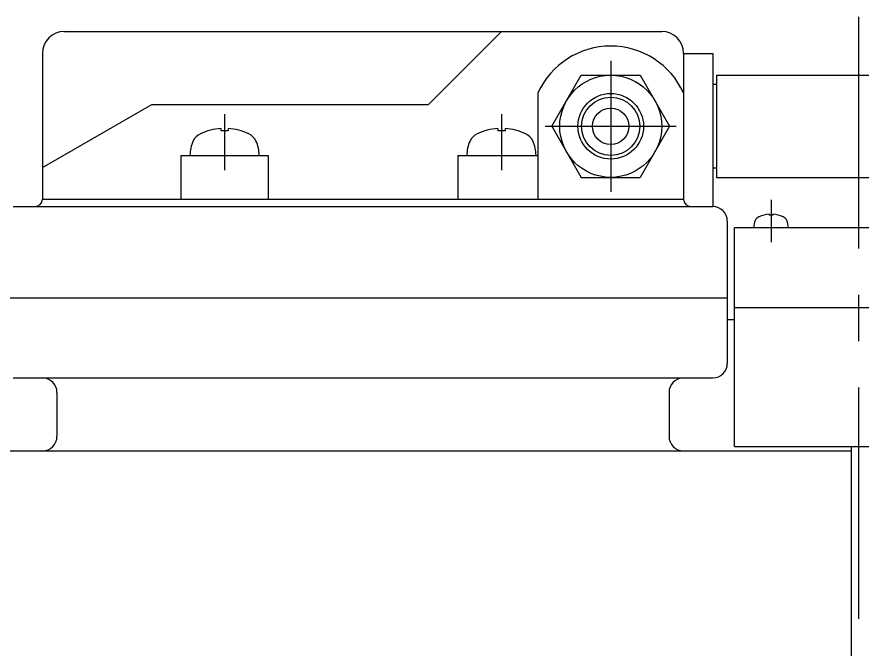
# Model space of a CAD drawing. Extents: x -95 to 515, y -92 to 311.
# Drawn here: x 109.5 to 225.5, y 26.8 to 113.5 of the extents above; entities that cross this region are included whole.
import ezdxf

# ---------------------------------------------------------------- set-up
doc = ezdxf.new("R2010")
doc.units = 0
doc.linetypes.add('CENTER', pattern=[50.8, 31.75, -6.35, 6.35, -6.35])
doc.layers.get('0').update_dxf_attribs({"linetype": 'CONTINUOUS'})
doc.layers.add('CENTER', color=1, linetype='CENTER')

msp = doc.modelspace()

# ---------------------------------------------------------------- linework, layer by layer
at = {"color": 7, "linetype": 'CONTINUOUS'}
for p, q in [((116, 111.5), (198, 111.5)), ((176, 111.5), (166, 101.5)), ((113, 108.5), (113, 88.5)), ((201, 108.5), (201, 88.5)), ((201, 108.5), (205, 108.5)), ((205, 108.5), (205, 87.5)), ((182.92, 98.5), (186.96, 105.5)), ((186.96, 105.5), (195.04, 105.5)), ((195.04, 105.5), (199.08, 98.5)), ((205.5, 105.5), (205.5, 91.5)), ((205.5, 105.5), (244.5, 105.5)), ((205.5, 104.22), (205, 104.25)), ((181, 103.08), (181, 88.5)), ((113, 92.84), (128, 101.5)), ((128, 101.5), (166, 101.5)), ((137.5, 98.18), (137.5, 97.9)), ((138.5, 97.9), (137.5, 97.9)), ((138.5, 98.18), (138.5, 97.9)), ((175.5, 98.18), (175.5, 97.9)), ((176.5, 97.9), (175.5, 97.9)), ((176.5, 98.18), (176.5, 97.9)), ((182.92, 98.5), (186.96, 91.5)), ((199.08, 98.5), (195.04, 91.5)), ((132, 94.5), (144, 94.5)), ((132, 94.5), (132, 88.5)), ((144, 94.5), (144, 88.5)), ((170, 94.5), (181, 94.5)), ((170, 94.5), (170, 88.5)), ((205.5, 92.78), (205, 92.75)), ((186.96, 91.5), (195.04, 91.5)), ((205.5, 91.5), (244.5, 91.5)), ((113, 88.5), (201, 88.5)), ((109, 87.5), (205, 87.5)), ((212.75, 86.44), (212.75, 86.3)), ((213.25, 86.3), (212.75, 86.3)), ((213.25, 86.44), (213.25, 86.3)), ((207, 85.5), (207, 66)), ((242, 84.6), (208, 84.6)), ((208, 54.6), (208, 84.6)), ((107, 75), (207, 75)), ((242, 73.6), (208, 73.6)), ((207, 72), (208, 72)), ((109, 64), (205, 64)), ((115, 62), (115, 56)), ((199, 62), (199, 56)), ((208, 54.6), (242, 54.6)), ((224, 54.6), (224, -54)), ((107, 54), (224, 54))]:
    msp.add_line(p, q, dxfattribs=at)
for radius in [7, 4.5, 4, 2.5]:
    msp.add_circle((191, 98.5), radius, dxfattribs=at)
for centre, radius, start, end in [((116, 108.5), 3, 90, 180), ((198, 108.5), 3, 0, 90), ((191, 98.5), 11, 24.62, 155.38), ((135.51, 95.66), 2, 114.5709, 155.1267), ((138, 90.2), 8, 93.5833, 114.5709), ((138, 90.2), 8, 65.4292, 86.4167), ((140.49, 95.66), 2, 24.8733, 65.4292), ((173.51, 95.66), 2, 114.5709, 155.1267), ((176, 90.2), 8, 93.5833, 114.5709), ((176, 90.2), 8, 65.4292, 86.4167), ((178.49, 95.66), 2, 24.8733, 65.4292), ((138, 94.5), 4.75, 155.1267, 180), ((138, 94.5), 4.75, 0, 24.8733), ((176, 94.5), 4.75, 155.1267, 180), ((176, 94.5), 4.75, 0, 24.8733), ((112, 88.5), 1, 270, 0), ((202, 88.5), 1, 180, 270), ((205, 85.5), 2, 0, 90), ((211.75, 85.18), 1, 114.5709, 155.1267), ((213, 82.45), 4, 93.5833, 114.5709), ((213, 82.45), 4, 65.4292, 86.4167), ((214.25, 85.18), 1, 24.8733, 65.4292), ((213, 84.6), 2.38, 155.1267, 180), ((213, 84.6), 2.38, 0, 24.8733), ((205, 66), 2, 270, 0), ((113, 62), 2, 0, 90), ((201, 62), 2, 90, 180), ((113, 56), 2, 270, 0), ((201, 56), 2, 180, 270)]:
    msp.add_arc(centre, radius, start, end, dxfattribs=at)
at = {"layer": 'CENTER', "color": 1, "linetype": 'CENTER'}
for p, q in [((225, 113.5), (225, -68.5)), ((191, 107.5), (191, 89.5)), ((138, 100.18), (138, 92.5)), ((176, 100.18), (176, 92.5)), ((182, 98.5), (200, 98.5)), ((213, 88.44), (213, 82.6))]:
    msp.add_line(p, q, dxfattribs=at)

doc.saveas('drawing.dxf')
